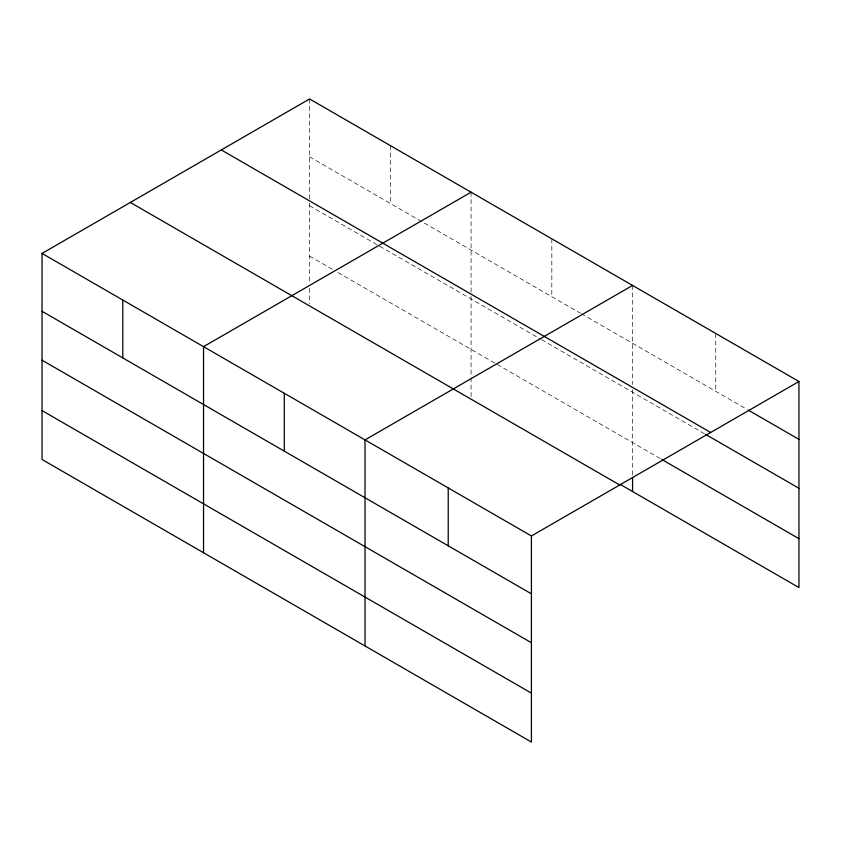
<?xml version="1.0" encoding="UTF-8"?>
<svg xmlns="http://www.w3.org/2000/svg" width="841" height="841" viewBox="0 0 841 841"><rect width="100%" height="100%" fill="white"/><g stroke="black" fill="none" stroke-linecap="round" stroke-linejoin="round"><path stroke-width="0.63" stroke-dasharray="4.21 3.15" d="M309.583 156.836L580.248 313.104M581.394 313.767L747.239 409.514M309.583 205.751L540.448 339.039M541.583 339.69L704.516 433.756M309.583 256.137L333.467 269.919M338.019 272.547L496.095 363.817M497.231 364.468L661.793 459.48M715.754 333.467L715.754 391.338M632.569 285.435L632.569 384.495M632.569 389.646L632.569 476.069M551.822 238.823L551.822 296.694M471.076 192.2L471.076 295.117M471.076 296.41L471.076 376.4M471.076 377.683L471.076 396.994M390.329 145.588L390.329 203.459M309.583 98.965L309.583 201.882M309.583 203.175L309.583 283.165M309.583 288.316L309.583 303.759"/><path stroke-width="1.26" d="M42.05 253.425L531.417 535.959L531.417 742.035L42.05 459.501L42.05 253.425L309.583 98.965L798.95 381.499L798.95 587.575L620.059 484.29M471.076 192.2L203.543 346.66L203.543 552.737M632.569 285.435L365.026 439.896L365.026 645.972M531.417 535.959L798.95 381.499M748.364 410.166L798.95 439.37M221.299 149.94L710.666 432.474M705.641 434.408L798.95 488.274M661.793 459.48L798.95 538.671M130.334 202.45L619.701 484.984M42.05 311.296L531.417 593.83M42.05 360.211L531.417 642.734M42.05 410.597L531.417 693.131M632.569 477.352L632.569 491.512M448.221 487.927L448.221 545.798M284.29 393.283L284.29 451.154M122.797 300.048L122.797 357.919"/></g></svg>
